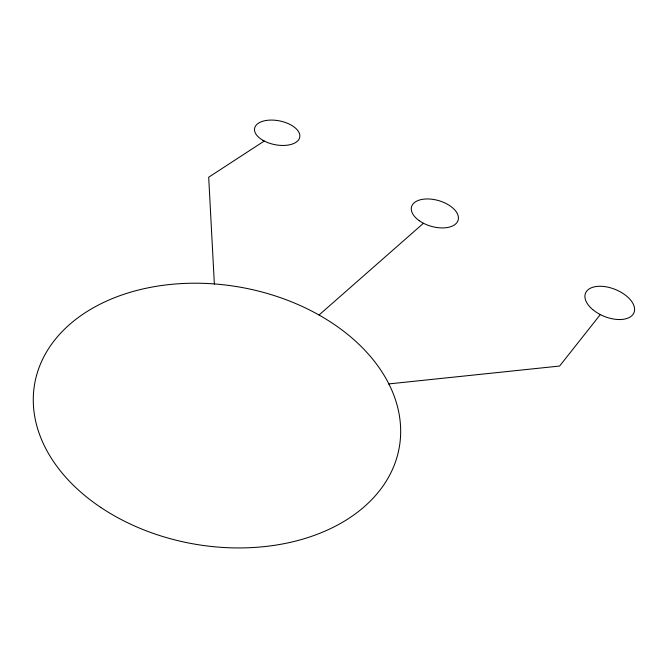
<?xml version="1.0" encoding="UTF-8"?>
<svg xmlns="http://www.w3.org/2000/svg" width="668" height="668" viewBox="0 0 668 668"><rect width="100%" height="100%" fill="white"/><g stroke="black" fill="none" stroke-linecap="round" stroke-linejoin="round"><path stroke-width="1" d="M600.307 314.578L559.609 366.047L388.525 383.941M319.045 315.012L423.47 223.262M264.252 141.04L208.692 177.204L214.37 284.159M262.908 140.305A23.013 12.116 11.2 0 0 299.581 137.858A23.013 12.116 11.2 0 0 269.012 120.156A23.013 12.116 11.2 0 0 262.908 140.305M592.842 309.676A26.127 14.554 21.8 0 0 633.974 312.707A26.127 14.554 21.8 0 0 602.427 286.363A26.127 14.554 21.8 0 0 592.842 309.676M100.759 507.413A185.053 130.469 9.8 0 0 398.295 452.178A185.053 130.469 9.8 0 0 151.887 287.098A185.053 130.469 9.8 0 0 100.759 507.413M419.304 220.741A24.24 13.377 16 0 0 457.989 220.64A24.24 13.377 16 0 0 427.278 198.947A24.24 13.377 16 0 0 419.304 220.741"/></g></svg>
